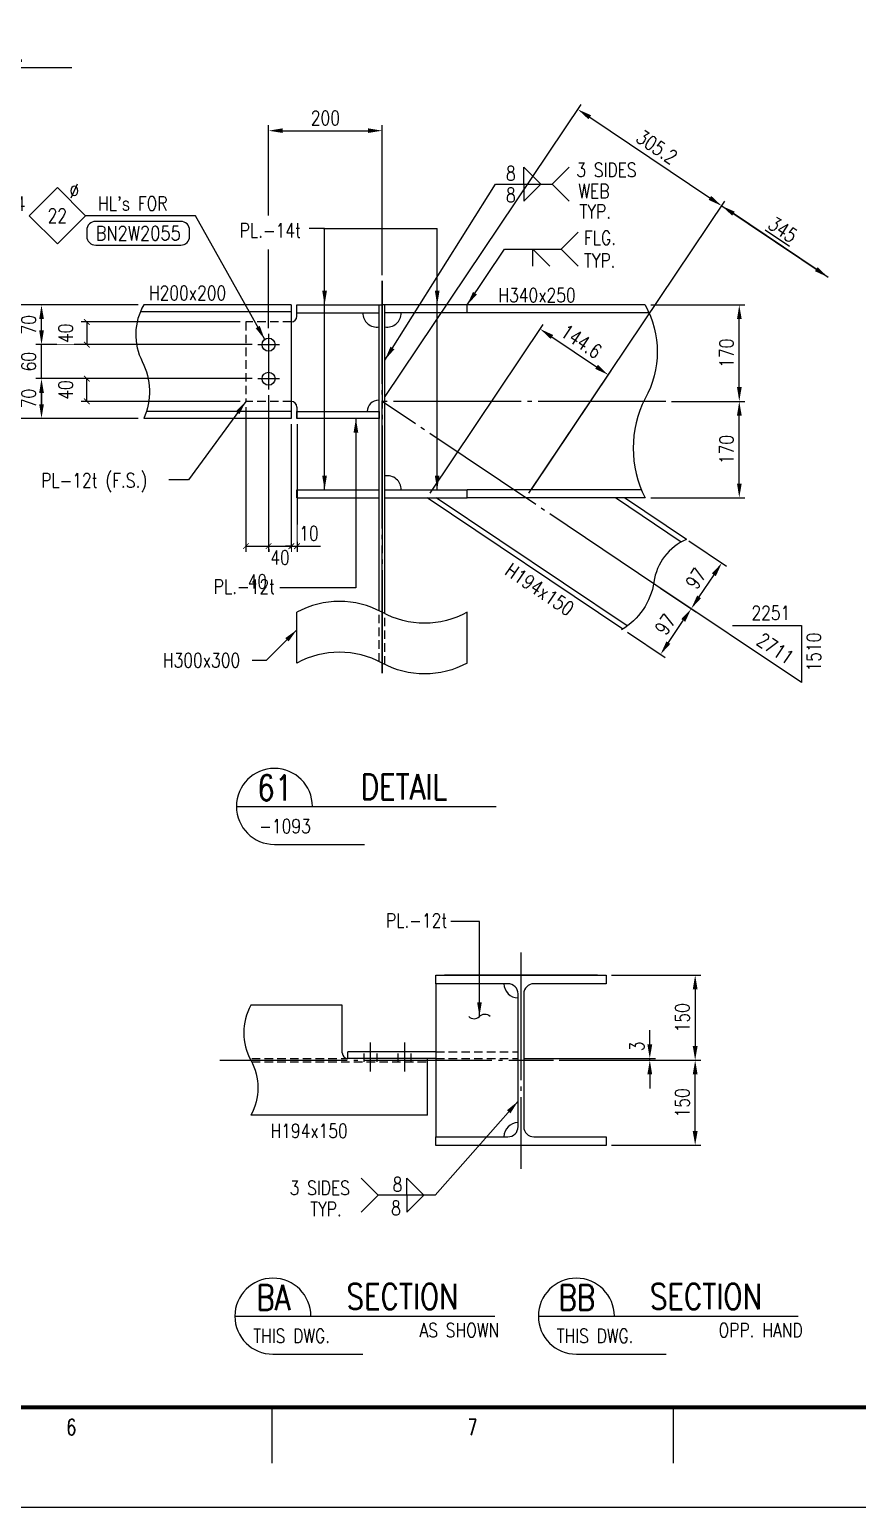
# Model space of a CAD drawing. Header units: millimetres. Extents: x 0 to 232280, y -26939 to 23794.
# Drawn here: x 125259 to 131097, y -26898 to -16473 of the extents above; entities that cross this region are included whole.
import ezdxf
from ezdxf.enums import TextEntityAlignment as Align

# ---------------------------------------------------------------- set-up
doc = ezdxf.new("R2010")
doc.units = ezdxf.units.MM
doc.header["$LTSCALE"] = 30
doc.linetypes.add('JNK-CENTER', pattern=[34, 30, -1.5, 1, -1.5])
doc.linetypes.add('JNK-HIDDEN', pattern=[3, 2, -1])
for name, color, linetype in [('CEN-R', 1, 'JNK-CENTER'), ('CON-C', 4, 'Continuous'), ('CON-G', 3, 'Continuous'), ('CON-W', 7, 'Continuous'), ('CON-Y', 2, 'Continuous'), ('Dim-W', 7, 'Continuous'), ('HID-Y', 2, 'JNK-HIDDEN'), ('STL-OBJT', 7, 'Continuous'), ('TXT-Y', 2, 'Continuous')]:
    doc.layers.add(name, color=color, linetype=linetype)
doc.styles.add('ROMANS', font='ROMANS.shx', dxfattribs={"width": 0.8})
doc.styles.add('SIMPLEX', font='simplex.shx', dxfattribs={"width": 0.8})
doc.dimstyles.new('DIM40', dxfattribs={"dimscale": 40, "dimtxt": 2.5, "dimasz": 2.5, "dimexe": 1, "dimexo": 1, "dimgap": 1, "dimtad": 1, "dimdec": 0, "dimdsep": 46, "dimtxsty": 'SIMPLEX', "dimcen": 0, "dimclrd": 7, "dimclre": 7, "dimclrt": 2, "dimadec": 1, "dimazin": 2, "dimtfac": 1, "dimtdec": 0, "dimtix": 1, "dimtmove": 2, "dimatfit": 2, "dimfxl": 1, "dimtolj": 1, "dimtzin": 0, "dimarcsym": 1})
doc.dimstyles.new('DIM40x4', dxfattribs={"dimscale": 40, "dimtxt": 2.5, "dimasz": 2.5, "dimexe": 1, "dimexo": 1, "dimgap": 1, "dimtad": 1, "dimdec": 1, "dimlfac": 0.25, "dimdsep": 46, "dimtxsty": 'SIMPLEX', "dimcen": 2.5, "dimclrd": 7, "dimclre": 7, "dimclrt": 2, "dimadec": 1, "dimazin": 2, "dimtfac": 1, "dimtdec": 1, "dimtmove": 2, "dimatfit": 3, "dimfxl": 1, "dimtfill": 1, "dimtolj": 1, "dimtzin": 0, "dimarcsym": 1})

# ---------------------------------------------------------------- blocks, each defined once
blk = doc.blocks.new('TITLE')
at = {"color": 7}
for p, q in [((452.68, 17.68), (452.68, 7.78)), ((523.41, 17.68), (523.41, 7.78)), ((841, 0), (0, 0))]:
    blk.add_line(p, q, dxfattribs=at)
at = {"color": 7, "const_width": 0.707}
blk.add_lwpolyline([(28.29, 17.68), (823.67, 17.68)], dxfattribs=at)
at = {"color": 7, "style": 'ROMANS', "width": 0.7}
for s, p in [('6', (417.32, 14.15)), ('7', (488.05, 14.15))]:
    blk.add_text(s, height=2.83, dxfattribs=at).set_placement(p, align=Align.MIDDLE)
blk = doc.blocks.new('SECTITLE')
at = {"layer": 'CON-G'}
for p, q in [((-1.7, 0), (44.1, 0)), ((5, -6.7), (20.86, -6.7))]:
    blk.add_line(p, q, dxfattribs=at)
blk.add_arc((5, 0), 6.7, 0, 270, dxfattribs=at)
at = {"layer": 'CON-C', "style": 'SIMPLEX', "width": 0.8}
for tag, p in [('A', (5.06, 1.04)), ('ELEVATION', (27.83, 1.22))]:
    blk.add_attdef(tag, text='', height=4.5, dxfattribs=at).set_placement(p, align=Align.CENTER)
at = {"layer": 'CON-Y', "style": 'SIMPLEX', "width": 0.8}
blk.add_attdef('H0000-0000', (1.54, -4.72), '', height=2.5, dxfattribs=at)
blk.add_attdef('SCALE', text='', height=2.5, dxfattribs=at).set_placement((44.9, -3.72), align=Align.RIGHT)
blk = doc.blocks.new('_ArchTick')
at = {"color": 0, "linetype": 'ByBlock', "const_width": 0.15}
blk.add_lwpolyline([(-0.5, -0.5), (0.5, 0.5)], dxfattribs=at)
blk = doc.blocks.new('*D4061')
at = {"layer": 'DEFPOINTS', "color": 0, "ltscale": 0.5, "transparency": 16777216}
for p in [(127105, -19216), (127145, -19216)]:
    blk.add_point(p, dxfattribs=at)
at = {"layer": 'Dim-W', "color": 7, "lineweight": -2, "ltscale": 0.5, "transparency": 16777216}
for p, q in [((127105, -19256), (127105, -20157)), ((127145, -19256), (127145, -20157)), ((127105, -20117), (127065, -20117)), ((127145, -20117), (127185, -20117))]:
    blk.add_line(p, q, dxfattribs=at)
at = {"layer": 'Dim-W', "color": 2, "ltscale": 0.5, "transparency": 16777216, "insert": (127229, -20027), "char_height": 100, "attachment_point": 5, "style": 'SIMPLEX', "bg_fill": 3, "box_fill_scale": 1.1, "bg_fill_color": 256, "bg_fill_true_color": 13158600, "bg_fill_transparency": 0}
blk.add_mtext('\\A1;10', dxfattribs=at)
at = {"layer": 'DEFPOINTS', "color": 0, "ltscale": 0.5, "transparency": 16777216}
blk.add_point((127145, -20117), dxfattribs=at)
at = {"layer": 'Dim-W', "color": 7, "lineweight": -2, "ltscale": 0.5, "transparency": 16777216}
blk.add_line((127105, -20117), (127145, -20117), dxfattribs=at)
at = {"layer": 'Dim-W', "color": 7, "lineweight": -2, "ltscale": 0.5, "transparency": 16777216, "xscale": 40, "yscale": 40, "zscale": 40}
blk.add_blockref('_ArchTick', (127105, -20117), dxfattribs=at)
at = {"layer": 'Dim-W', "color": 7, "lineweight": -2, "ltscale": 0.5, "transparency": 16777216, "xscale": 40, "yscale": 40, "zscale": 40, "rotation": 180}
blk.add_blockref('_ArchTick', (127145, -20117), dxfattribs=at)
blk = doc.blocks.new('*D4062')
at = {"layer": 'DEFPOINTS', "color": 0, "ltscale": 0.5, "transparency": 16777216}
for p in [(126945, -19013), (127105, -19256)]:
    blk.add_point(p, dxfattribs=at)
at = {"layer": 'Dim-W', "color": 7, "lineweight": -2, "ltscale": 0.5, "transparency": 16777216}
for p, q in [((126945, -19053), (126945, -20157)), ((127105, -19296), (127105, -20157)), ((126945, -20117), (127105, -20117))]:
    blk.add_line(p, q, dxfattribs=at)
at = {"layer": 'Dim-W', "color": 2, "ltscale": 0.5, "transparency": 16777216, "insert": (127025, -20198), "char_height": 100, "attachment_point": 5, "style": 'SIMPLEX', "bg_fill": 3, "box_fill_scale": 1.1, "bg_fill_color": 256, "bg_fill_true_color": 13158600, "bg_fill_transparency": 0}
blk.add_mtext('\\A1;40', dxfattribs=at)
at = {"layer": 'DEFPOINTS', "color": 0, "ltscale": 0.5, "transparency": 16777216}
blk.add_point((127105, -20117), dxfattribs=at)
at = {"layer": 'Dim-W', "color": 7, "lineweight": -2, "ltscale": 0.5, "transparency": 16777216, "xscale": 40, "yscale": 40, "zscale": 40, "rotation": 180}
blk.add_blockref('_ArchTick', (126945, -20117), dxfattribs=at)
at = {"layer": 'Dim-W', "color": 7, "lineweight": -2, "ltscale": 0.5, "transparency": 16777216, "xscale": 40, "yscale": 40, "zscale": 40}
blk.add_blockref('_ArchTick', (127105, -20117), dxfattribs=at)
blk = doc.blocks.new('*D4063')
at = {"layer": 'DEFPOINTS', "color": 0, "ltscale": 0.5, "transparency": 16777216}
for p in [(126945, -19053), (126785, -19096), (126945, -20117)]:
    blk.add_point(p, dxfattribs=at)
at = {"layer": 'Dim-W', "color": 7, "lineweight": -2, "ltscale": 0.5, "transparency": 16777216}
for p, q in [((126785, -19136), (126785, -20157)), ((126945, -19093), (126945, -20157)), ((126785, -20117), (126945, -20117))]:
    blk.add_line(p, q, dxfattribs=at)
at = {"layer": 'Dim-W', "color": 7, "lineweight": -2, "ltscale": 0.5, "transparency": 16777216, "xscale": 40, "yscale": 40, "zscale": 40, "rotation": 180}
blk.add_blockref('_ArchTick', (126785, -20117), dxfattribs=at)
at = {"layer": 'Dim-W', "color": 7, "lineweight": -2, "ltscale": 0.5, "transparency": 16777216, "xscale": 40, "yscale": 40, "zscale": 40}
blk.add_blockref('_ArchTick', (126945, -20117), dxfattribs=at)
at = {"layer": 'Dim-W', "color": 2, "ltscale": 0.5, "transparency": 16777216, "insert": (126865, -20367), "char_height": 100, "attachment_point": 5, "style": 'SIMPLEX', "bg_fill": 3, "box_fill_scale": 1.1, "bg_fill_color": 256, "bg_fill_true_color": 13158600, "bg_fill_transparency": 0}
blk.add_mtext('\\A1;40', dxfattribs=at)
blk = doc.blocks.new('*D4064')
at = {"layer": 'DEFPOINTS', "color": 0, "ltscale": 0.5, "transparency": 16777216}
for p in [(125343, -18416), (126064, -18416), (126868, -18696)]:
    blk.add_point(p, dxfattribs=at)
at = {"layer": 'Dim-W', "color": 7, "lineweight": -2, "ltscale": 0.5, "transparency": 16777216}
for p, q in [((126024, -18416), (125303, -18416)), ((125343, -18596), (125343, -18516)), ((126828, -18696), (125303, -18696))]:
    blk.add_line(p, q, dxfattribs=at)
at = {"layer": 'Dim-W', "color": 7, "ltscale": 0.5, "transparency": 16777216}
for points in [[(125327, -18516), (125360, -18516), (125343, -18416)], [(125327, -18596), (125360, -18596), (125343, -18696)]]:
    blk.add_solid(points, dxfattribs=at)
at = {"layer": 'Dim-W', "color": 2, "ltscale": 0.5, "transparency": 16777216, "insert": (125253, -18556), "char_height": 100, "attachment_point": 5, "rotation": 90, "style": 'SIMPLEX', "bg_fill": 3, "box_fill_scale": 1.1, "bg_fill_color": 256, "bg_fill_true_color": 13158600, "bg_fill_transparency": 0}
blk.add_mtext('\\A1;70', dxfattribs=at)
blk = doc.blocks.new('*D4065')
at = {"layer": 'DEFPOINTS', "color": 0, "ltscale": 0.5, "transparency": 16777216}
for p in [(126785, -18696), (126868, -18936)]:
    blk.add_point(p, dxfattribs=at)
at = {"layer": 'Dim-W', "color": 7, "lineweight": -2, "ltscale": 0.5, "transparency": 16777216}
for p, q in [((125343, -18596), (125343, -18496)), ((126745, -18696), (125303, -18696)), ((125343, -18936), (125343, -18696)), ((126828, -18936), (125303, -18936)), ((125343, -19036), (125343, -19136))]:
    blk.add_line(p, q, dxfattribs=at)
at = {"layer": 'Dim-W', "color": 7, "ltscale": 0.5, "transparency": 16777216}
for points in [[(125327, -18596), (125360, -18596), (125343, -18696)], [(125327, -19036), (125360, -19036), (125343, -18936)]]:
    blk.add_solid(points, dxfattribs=at)
at = {"layer": 'Dim-W', "color": 2, "ltscale": 0.5, "transparency": 16777216, "insert": (125253, -18816), "char_height": 100, "attachment_point": 5, "rotation": 90, "style": 'SIMPLEX', "bg_fill": 3, "box_fill_scale": 1.1, "bg_fill_color": 256, "bg_fill_true_color": 13158600, "bg_fill_transparency": 0}
blk.add_mtext('\\A1;60', dxfattribs=at)
at = {"layer": 'DEFPOINTS', "color": 0, "ltscale": 0.5, "transparency": 16777216}
blk.add_point((125343, -18696), dxfattribs=at)
blk = doc.blocks.new('*D4066')
at = {"layer": 'DEFPOINTS', "color": 0, "ltscale": 0.5, "transparency": 16777216}
for p in [(125343, -18936), (126828, -18936), (126065, -19216)]:
    blk.add_point(p, dxfattribs=at)
at = {"layer": 'Dim-W', "color": 7, "lineweight": -2, "ltscale": 0.5, "transparency": 16777216}
for p, q in [((126788, -18936), (125303, -18936)), ((125343, -19116), (125343, -19036)), ((126025, -19216), (125303, -19216))]:
    blk.add_line(p, q, dxfattribs=at)
at = {"layer": 'Dim-W', "color": 7, "ltscale": 0.5, "transparency": 16777216}
for points in [[(125327, -19036), (125360, -19036), (125343, -18936)], [(125327, -19116), (125360, -19116), (125343, -19216)]]:
    blk.add_solid(points, dxfattribs=at)
at = {"layer": 'Dim-W', "color": 2, "ltscale": 0.5, "transparency": 16777216, "insert": (125253, -19076), "char_height": 100, "attachment_point": 5, "rotation": 90, "style": 'SIMPLEX', "bg_fill": 3, "box_fill_scale": 1.1, "bg_fill_color": 256, "bg_fill_true_color": 13158600, "bg_fill_transparency": 0}
blk.add_mtext('\\A1;70', dxfattribs=at)
blk = doc.blocks.new('*D4067')
at = {"layer": 'DEFPOINTS', "color": 0, "ltscale": 0.5, "transparency": 16777216}
for p in [(126785, -18536), (125663, -18696), (126785, -18696)]:
    blk.add_point(p, dxfattribs=at)
at = {"layer": 'Dim-W', "color": 7, "lineweight": -2, "ltscale": 0.5, "transparency": 16777216}
for p, q in [((126745, -18536), (125623, -18536)), ((125663, -18536), (125663, -18696)), ((126745, -18696), (125623, -18696))]:
    blk.add_line(p, q, dxfattribs=at)
at = {"layer": 'Dim-W', "color": 7, "lineweight": -2, "ltscale": 0.5, "transparency": 16777216, "xscale": 40, "yscale": 40, "zscale": 40}
for p, rotation in [((125663, -18536), 90), ((125663, -18696), 270)]:
    blk.add_blockref('_ArchTick', p, dxfattribs=dict(at, rotation=rotation))
at = {"layer": 'Dim-W', "color": 2, "ltscale": 0.5, "transparency": 16777216, "insert": (125513, -18616), "char_height": 100, "attachment_point": 5, "rotation": 90, "style": 'SIMPLEX', "bg_fill": 3, "box_fill_scale": 1.1, "bg_fill_color": 256, "bg_fill_true_color": 13158600, "bg_fill_transparency": 0}
blk.add_mtext('\\A1;40', dxfattribs=at)
blk = doc.blocks.new('*D4068')
at = {"layer": 'DEFPOINTS', "color": 0, "ltscale": 0.5, "transparency": 16777216}
for p in [(125663, -18936), (126785, -18936), (126785, -19096)]:
    blk.add_point(p, dxfattribs=at)
at = {"layer": 'Dim-W', "color": 7, "lineweight": -2, "ltscale": 0.5, "transparency": 16777216}
for p, q in [((126745, -18936), (125623, -18936)), ((125663, -19096), (125663, -18936)), ((126745, -19096), (125623, -19096))]:
    blk.add_line(p, q, dxfattribs=at)
at = {"layer": 'Dim-W', "color": 7, "lineweight": -2, "ltscale": 0.5, "transparency": 16777216, "xscale": 40, "yscale": 40, "zscale": 40}
for p, rotation in [((125663, -18936), 90), ((125663, -19096), 270)]:
    blk.add_blockref('_ArchTick', p, dxfattribs=dict(at, rotation=rotation))
at = {"layer": 'Dim-W', "color": 2, "ltscale": 0.5, "transparency": 16777216, "insert": (125513, -19016), "char_height": 100, "attachment_point": 5, "rotation": 90, "style": 'SIMPLEX', "bg_fill": 3, "box_fill_scale": 1.1, "bg_fill_color": 256, "bg_fill_true_color": 13158600, "bg_fill_transparency": 0}
blk.add_mtext('\\A1;40', dxfattribs=at)
blk = doc.blocks.new('*D4226')
at = {"layer": 'DEFPOINTS', "color": 0, "ltscale": 0.5, "transparency": 16777216}
for p in [(127745, -17187), (127745, -18246), (126945, -18620)]:
    blk.add_point(p, dxfattribs=at)
at = {"layer": 'Dim-W', "color": 7, "lineweight": -2, "ltscale": 0.5, "transparency": 16777216}
for p, q in [((126945, -17786), (126945, -17147)), ((127045, -17187), (127645, -17187)), ((127745, -18206), (127745, -17147)), ((126945, -18580), (126945, -18024))]:
    blk.add_line(p, q, dxfattribs=at)
at = {"layer": 'Dim-W', "color": 7, "ltscale": 0.5, "transparency": 16777216}
for points in [[(127045, -17170), (127045, -17203), (126945, -17187)], [(127645, -17170), (127645, -17203), (127745, -17187)]]:
    blk.add_solid(points, dxfattribs=at)
at = {"layer": 'Dim-W', "color": 2, "ltscale": 0.5, "transparency": 16777216, "insert": (127345, -17097), "char_height": 100, "attachment_point": 5, "style": 'SIMPLEX', "bg_fill": 3, "box_fill_scale": 1.1, "bg_fill_color": 256, "bg_fill_true_color": 13158600, "bg_fill_transparency": 0}
blk.add_mtext('\\A1;200', dxfattribs=at)
blk = doc.blocks.new('BOLTHOLE')
at = {"layer": 'CON-W'}
blk.add_line((25.7, 0), (9.9, 0), dxfattribs=at)
blk.add_lwpolyline([(0, 0), (4.95, 4.95), (9.9, 0), (4.95, -4.95)], close=True, dxfattribs=at)
at = {"layer": 'CON-Y', "style": 'SIMPLEX', "width": 0.8}
for s, p in [('%%C', (8.81, 3.12)), ("HL's FOR", (24.37, 0.9))]:
    blk.add_text(s, height=2.5, dxfattribs=at).set_placement(p, align=Align.RIGHT)
blk.add_attdef('4', text='', height=2.5, dxfattribs=at).set_placement((-0.69, 0.87), align=Align.RIGHT)
blk.add_attdef('22', text='', height=2.5, dxfattribs=at).set_placement((4.95, 0), align=Align.MIDDLE_CENTER)
blk = doc.blocks.new('boltmark')
at = {"layer": 'CON-Y'}
blk.add_lwpolyline([(0, -4.2), (15, -4.2, 0.414214), (16.56, -2.64), (16.56, -1.56, 0.414214), (15, 0), (0, 0, 0.414214), (-1.56, -1.56), (-1.56, -2.64, 0.414214)], format="xyb", close=True, dxfattribs=at)
at = {"layer": 'CON-G', "style": 'SIMPLEX', "width": 0.802523}
blk.add_attdef('BN2W1650', text='', height=2.5, dxfattribs=at).set_placement((0, -3.35), (15, -3.35), align=Align.FIT)
blk = doc.blocks.new('*D4069')
at = {"layer": 'DEFPOINTS', "color": 0, "ltscale": 0.5, "transparency": 16777216}
for p in [(125023, -18416), (126024, -18416), (126025, -19216)]:
    blk.add_point(p, dxfattribs=at)
at = {"layer": 'Dim-W', "color": 7, "lineweight": -2, "ltscale": 0.5, "transparency": 16777216}
for p, q in [((125984, -18416), (124983, -18416)), ((125023, -19116), (125023, -18516)), ((125985, -19216), (124983, -19216))]:
    blk.add_line(p, q, dxfattribs=at)
at = {"layer": 'Dim-W', "color": 7, "ltscale": 0.5, "transparency": 16777216}
for points in [[(125007, -18516), (125040, -18516), (125023, -18416)], [(125007, -19116), (125040, -19116), (125023, -19216)]]:
    blk.add_solid(points, dxfattribs=at)
at = {"layer": 'Dim-W', "color": 2, "ltscale": 0.5, "transparency": 16777216, "insert": (124933, -18816), "char_height": 100, "attachment_point": 5, "rotation": 90, "style": 'SIMPLEX', "bg_fill": 3, "box_fill_scale": 1.1, "bg_fill_color": 256, "bg_fill_true_color": 13158600, "bg_fill_transparency": 0}
blk.add_mtext('\\A1;200', dxfattribs=at)
blk = doc.blocks.new('*D4070')
at = {"layer": 'DEFPOINTS', "color": 0, "ltscale": 0.5, "transparency": 16777216}
for p in [(129600, -18416), (130264, -18416), (129745, -19096)]:
    blk.add_point(p, dxfattribs=at)
at = {"layer": 'Dim-W', "color": 7, "lineweight": -2, "ltscale": 0.5, "transparency": 16777216}
for p, q in [((129640, -18416), (130304, -18416)), ((130264, -18996), (130264, -18516)), ((129785, -19096), (130304, -19096))]:
    blk.add_line(p, q, dxfattribs=at)
at = {"layer": 'Dim-W', "color": 7, "ltscale": 0.5, "transparency": 16777216}
for points in [[(130248, -18516), (130281, -18516), (130264, -18416)], [(130248, -18996), (130281, -18996), (130264, -19096)]]:
    blk.add_solid(points, dxfattribs=at)
at = {"layer": 'Dim-W', "color": 2, "ltscale": 0.5, "transparency": 16777216, "insert": (130174, -18756), "char_height": 100, "attachment_point": 5, "rotation": 90, "style": 'SIMPLEX', "bg_fill": 3, "box_fill_scale": 1.1, "bg_fill_color": 256, "bg_fill_true_color": 13158600, "bg_fill_transparency": 0}
blk.add_mtext('\\A1;170', dxfattribs=at)
blk = doc.blocks.new('*D4071')
at = {"layer": 'DEFPOINTS', "color": 0, "ltscale": 0.5, "transparency": 16777216}
for p in [(129785, -19096), (130264, -19096), (129600, -19776)]:
    blk.add_point(p, dxfattribs=at)
at = {"layer": 'Dim-W', "color": 7, "lineweight": -2, "ltscale": 0.5, "transparency": 16777216}
for p, q in [((129825, -19096), (130304, -19096)), ((130264, -19676), (130264, -19196)), ((129640, -19776), (130304, -19776))]:
    blk.add_line(p, q, dxfattribs=at)
at = {"layer": 'Dim-W', "color": 7, "ltscale": 0.5, "transparency": 16777216}
for points in [[(130248, -19196), (130281, -19196), (130264, -19096)], [(130248, -19676), (130281, -19676), (130264, -19776)]]:
    blk.add_solid(points, dxfattribs=at)
at = {"layer": 'Dim-W', "color": 2, "ltscale": 0.5, "transparency": 16777216, "insert": (130174, -19436), "char_height": 100, "attachment_point": 5, "rotation": 90, "style": 'SIMPLEX', "bg_fill": 3, "box_fill_scale": 1.1, "bg_fill_color": 256, "bg_fill_true_color": 13158600, "bg_fill_transparency": 0}
blk.add_mtext('\\A1;170', dxfattribs=at)
blk = doc.blocks.new('*D4227')
at = {"layer": 'DEFPOINTS', "color": 0, "ltscale": 0.5, "transparency": 16777216}
for p in [(130140, -17717), (127745, -19096), (128758, -19776)]:
    blk.add_point(p, dxfattribs=at)
at = {"layer": 'Dim-W', "color": 7, "lineweight": -2, "ltscale": 0.5, "transparency": 16777216}
for p, q in [((127767, -19063), (129149, -17003)), ((129209, -17092), (130057, -17661)), ((128781, -19743), (130162, -17683))]:
    blk.add_line(p, q, dxfattribs=at)
at = {"layer": 'Dim-W', "color": 7, "ltscale": 0.5, "transparency": 16777216}
for points in [[(129219, -17078), (129200, -17106), (129126, -17037)], [(130066, -17647), (130048, -17675), (130140, -17717)]]:
    blk.add_solid(points, dxfattribs=at)
at = {"layer": 'Dim-W', "color": 2, "ltscale": 0.5, "transparency": 16777216, "insert": (129683, -17302), "char_height": 100, "attachment_point": 5, "rotation": 326.1458, "style": 'SIMPLEX', "bg_fill": 3, "box_fill_scale": 1.1, "bg_fill_color": 256, "bg_fill_true_color": 13158600, "bg_fill_transparency": 0}
blk.add_mtext('\\A1;305.2', dxfattribs=at)
blk = doc.blocks.new('*D4072')
at = {"layer": 'DEFPOINTS', "color": 0, "ltscale": 0.5, "transparency": 16777216}
for p in [(130140, -17717), (130140, -17717), (130890, -18220)]:
    blk.add_point(p, dxfattribs=at)
at = {"layer": 'Dim-W', "color": 7, "lineweight": -2, "ltscale": 0.5, "transparency": 16777216}
blk.add_line((130807, -18164), (130223, -17772), dxfattribs=at)
at = {"layer": 'Dim-W', "color": 7, "ltscale": 0.5, "transparency": 16777216}
for points in [[(130232, -17758), (130214, -17786), (130140, -17717)], [(130816, -18150), (130798, -18178), (130890, -18220)]]:
    blk.add_solid(points, dxfattribs=at)
at = {"layer": 'Dim-W', "color": 2, "ltscale": 0.5, "transparency": 16777216, "insert": (130571, -17885), "char_height": 100, "attachment_point": 5, "rotation": 326.1458, "style": 'SIMPLEX', "bg_fill": 3, "box_fill_scale": 1.1, "bg_fill_color": 256, "bg_fill_true_color": 13158600, "bg_fill_transparency": 0}
blk.add_mtext('\\A1;\\L345', dxfattribs=at)
blk = doc.blocks.new('*D4073')
at = {"layer": 'DEFPOINTS', "color": 0, "ltscale": 0.5, "transparency": 16777216}
for p in [(129676, -20392), (129925, -20559), (129442, -20702)]:
    blk.add_point(p, dxfattribs=at)
at = {"layer": 'Dim-W', "color": 7, "lineweight": -2, "ltscale": 0.5, "transparency": 16777216}
for p, q in [((129709, -20414), (129958, -20581)), ((129476, -20725), (129742, -20903)), ((129764, -20798), (129869, -20642))]:
    blk.add_line(p, q, dxfattribs=at)
at = {"layer": 'Dim-W', "color": 7, "ltscale": 0.5, "transparency": 16777216}
for points in [[(129855, -20632), (129883, -20651), (129925, -20559)], [(129750, -20789), (129778, -20807), (129709, -20881)]]:
    blk.add_solid(points, dxfattribs=at)
at = {"layer": 'Dim-W', "color": 2, "ltscale": 0.5, "transparency": 16777216, "insert": (129742, -20670), "char_height": 100, "attachment_point": 5, "rotation": 56.1458, "style": 'SIMPLEX', "bg_fill": 3, "box_fill_scale": 1.1, "bg_fill_color": 256, "bg_fill_true_color": 13158600, "bg_fill_transparency": 0}
blk.add_mtext('\\A1;97', dxfattribs=at)
blk = doc.blocks.new('*D4074')
at = {"layer": 'DEFPOINTS', "color": 0, "ltscale": 0.5, "transparency": 16777216}
for p in [(129875, -20058), (129676, -20392), (129925, -20559)]:
    blk.add_point(p, dxfattribs=at)
at = {"layer": 'Dim-W', "color": 7, "lineweight": -2, "ltscale": 0.5, "transparency": 16777216}
for p, q in [((129908, -20080), (130174, -20259)), ((130085, -20320), (129980, -20476)), ((129709, -20414), (129958, -20581))]:
    blk.add_line(p, q, dxfattribs=at)
at = {"layer": 'Dim-W', "color": 7, "ltscale": 0.5, "transparency": 16777216}
for points in [[(130071, -20310), (130099, -20329), (130141, -20236)], [(129967, -20466), (129994, -20485), (129925, -20559)]]:
    blk.add_solid(points, dxfattribs=at)
at = {"layer": 'Dim-W', "color": 2, "ltscale": 0.5, "transparency": 16777216, "insert": (129958, -20347), "char_height": 100, "attachment_point": 5, "rotation": 56.1458, "style": 'SIMPLEX', "bg_fill": 3, "box_fill_scale": 1.1, "bg_fill_color": 256, "bg_fill_true_color": 13158600, "bg_fill_transparency": 0}
blk.add_mtext('\\A1;97', dxfattribs=at)
blk = doc.blocks.new('*D4075')
at = {"layer": 'DEFPOINTS', "color": 0, "ltscale": 0.5, "transparency": 16777216}
for p in [(129340, -18909), (128062, -19776), (128781, -19743)]:
    blk.add_point(p, dxfattribs=at)
at = {"layer": 'Dim-W', "color": 7, "lineweight": -2, "ltscale": 0.5, "transparency": 16777216}
for p, q in [((128084, -19743), (128882, -18553)), ((128943, -18642), (129257, -18853)), ((128803, -19710), (129363, -18875))]:
    blk.add_line(p, q, dxfattribs=at)
at = {"layer": 'Dim-W', "color": 7, "ltscale": 0.5, "transparency": 16777216}
for points in [[(128952, -18628), (128934, -18656), (128860, -18586)], [(129267, -18839), (129248, -18867), (129340, -18909)]]:
    blk.add_solid(points, dxfattribs=at)
at = {"layer": 'Dim-W', "color": 2, "ltscale": 0.5, "transparency": 16777216, "insert": (129150, -18673), "char_height": 100, "attachment_point": 5, "rotation": 326.1458, "style": 'SIMPLEX', "bg_fill": 3, "box_fill_scale": 1.1, "bg_fill_color": 256, "bg_fill_true_color": 13158600, "bg_fill_transparency": 0}
blk.add_mtext('\\A1;144.6', dxfattribs=at)
blk = doc.blocks.new('*D4038')
at = {"layer": 'DEFPOINTS', "color": 0, "ltscale": 0.5, "transparency": 16777216}
for p in [(128704, -23732), (128955, -23744)]:
    blk.add_point(p, dxfattribs=at)
at = {"layer": 'Dim-W', "color": 7, "lineweight": -2, "ltscale": 0.5, "transparency": 16777216}
for p, q in [((129633, -23632), (129633, -23532)), ((128744, -23732), (129673, -23732)), ((128995, -23744), (129673, -23744)), ((129633, -23844), (129633, -23944))]:
    blk.add_line(p, q, dxfattribs=at)
at = {"layer": 'Dim-W', "color": 2, "ltscale": 0.5, "transparency": 16777216, "insert": (129543, -23646), "char_height": 100, "attachment_point": 5, "rotation": 90, "style": 'SIMPLEX', "bg_fill": 3, "box_fill_scale": 1.1, "bg_fill_color": 256, "bg_fill_true_color": 13158600, "bg_fill_transparency": 0}
blk.add_mtext('\\A1;3', dxfattribs=at)
at = {"layer": 'DEFPOINTS', "color": 0, "ltscale": 0.5, "transparency": 16777216}
blk.add_point((129633, -23732), dxfattribs=at)
at = {"layer": 'Dim-W', "color": 7, "lineweight": -2, "ltscale": 0.5, "transparency": 16777216}
blk.add_line((129633, -23744), (129633, -23732), dxfattribs=at)
at = {"layer": 'Dim-W', "color": 7, "ltscale": 0.5, "transparency": 16777216}
for points in [[(129616, -23632), (129650, -23632), (129633, -23732)], [(129616, -23844), (129650, -23844), (129633, -23744)]]:
    blk.add_solid(points, dxfattribs=at)
blk = doc.blocks.new('*D4039')
at = {"layer": 'DEFPOINTS', "color": 0, "ltscale": 0.5, "transparency": 16777216}
for p in [(128955, -23744), (129953, -23744), (129324, -24344)]:
    blk.add_point(p, dxfattribs=at)
at = {"layer": 'Dim-W', "color": 7, "lineweight": -2, "ltscale": 0.5, "transparency": 16777216}
for p, q in [((128995, -23744), (129993, -23744)), ((129953, -24244), (129953, -23844)), ((129364, -24344), (129993, -24344))]:
    blk.add_line(p, q, dxfattribs=at)
at = {"layer": 'Dim-W', "color": 7, "ltscale": 0.5, "transparency": 16777216}
for points in [[(129936, -23844), (129970, -23844), (129953, -23744)], [(129936, -24244), (129970, -24244), (129953, -24344)]]:
    blk.add_solid(points, dxfattribs=at)
at = {"layer": 'Dim-W', "color": 2, "ltscale": 0.5, "transparency": 16777216, "insert": (129863, -24044), "char_height": 100, "attachment_point": 5, "rotation": 90, "style": 'SIMPLEX', "bg_fill": 3, "box_fill_scale": 1.1, "bg_fill_color": 256, "bg_fill_true_color": 13158600, "bg_fill_transparency": 0}
blk.add_mtext('\\A1;150', dxfattribs=at)
blk = doc.blocks.new('*D4040')
at = {"layer": 'DEFPOINTS', "color": 0, "ltscale": 0.5, "transparency": 16777216}
for p in [(129324, -23144), (128955, -23744), (129953, -23744)]:
    blk.add_point(p, dxfattribs=at)
at = {"layer": 'Dim-W', "color": 7, "lineweight": -2, "ltscale": 0.5, "transparency": 16777216}
for p, q in [((129364, -23144), (129993, -23144)), ((129953, -23244), (129953, -23644)), ((128995, -23744), (129993, -23744))]:
    blk.add_line(p, q, dxfattribs=at)
at = {"layer": 'Dim-W', "color": 7, "ltscale": 0.5, "transparency": 16777216}
for points in [[(129936, -23244), (129970, -23244), (129953, -23144)], [(129936, -23644), (129970, -23644), (129953, -23744)]]:
    blk.add_solid(points, dxfattribs=at)
at = {"layer": 'Dim-W', "color": 2, "ltscale": 0.5, "transparency": 16777216, "insert": (129863, -23444), "char_height": 100, "attachment_point": 5, "rotation": 90, "style": 'SIMPLEX', "bg_fill": 3, "box_fill_scale": 1.1, "bg_fill_color": 256, "bg_fill_true_color": 13158600, "bg_fill_transparency": 0}
blk.add_mtext('\\A1;150', dxfattribs=at)

msp = doc.modelspace()

# ---------------------------------------------------------------- linework, layer by layer
for p, q in [((128744.45, -17563.79), (128744.45, -17443.79)), ((128744.45, -17443.79), (128864.45, -17563.79)), ((128744.45, -17563.79), (128744.45, -17683.79)), ((128744.45, -17683.79), (128864.45, -17563.79)), ((128808.28, -18141.96), (128808.28, -18021.96)), ((128808.28, -18021.96), (128928.28, -18141.96)), ((127918.45, -24695.83), (127918.45, -24575.83)), ((127918.45, -24575.83), (128038.45, -24695.83)), ((127918.45, -24695.83), (127918.45, -24815.83)), ((127918.45, -24815.83), (128038.45, -24695.83))]:
    msp.add_line(p, q)
at = {"layer": 'CEN-R'}
for p, q in [((127744.58, -18246.25), (127744.58, -21012.99)), ((127744.58, -21012.99), (127744.58, -18246.25)), ((126944.58, -18619.57), (126944.58, -19012.9)), ((127021.25, -18696.23), (126867.91, -18696.23)), ((127021.25, -18936.23), (126867.91, -18936.23)), ((129745.1, -19096.23), (127744.58, -19096.23)), ((128724.3, -22983.66), (128724.3, -24509.76)), ((127664.3, -23822.13), (127664.3, -23618.13)), ((127904.3, -23822.13), (127904.3, -23618.13)), ((126599.85, -23744.13), (128954.77, -23744.13))]:
    msp.add_line(p, q, dxfattribs=at)
at = {"layer": 'CON-G'}
for p, q in [((127104.58, -18416.23), (126064.1, -18416.23)), ((127104.58, -18416.23), (127104.58, -19216.23)), ((127144.58, -18496.23), (127144.58, -18416.23)), ((127144.58, -18416.23), (127744.58, -18416.23)), ((127724.58, -20573.45), (127724.58, -18416.23)), ((128344.58, -18416.23), (127744.58, -18416.23)), ((127764.58, -20583.9), (127764.58, -18416.23)), ((128344.58, -18472.23), (128344.58, -18416.23)), ((129600.04, -18416.23), (128344.58, -18416.23)), ((129600.04, -18416.23), (128344.58, -18416.23)), ((127104.58, -18464.23), (126040.27, -18464.23)), ((127144.58, -18472.23), (127724.58, -18472.23)), ((128344.58, -18472.23), (127764.58, -18472.23)), ((129627.72, -18472.23), (128344.58, -18472.23)), ((127104.58, -19168.23), (126082.1, -19168.23)), ((127144.58, -19136.23), (127144.58, -19216.23)), ((127104.58, -19216.23), (126064.63, -19216.23)), ((127144.58, -19776.23), (127144.58, -19720.23)), ((127144.58, -19720.23), (127720.58, -19720.23)), ((127144.58, -19776.23), (127720.58, -19776.23)), ((127768.58, -19720.23), (128344.58, -19720.23)), ((127768.58, -19776.23), (128344.58, -19776.23)), ((129442.34, -20702.33), (128061.79, -19776.23)), ((129474.43, -20680.5), (128126.41, -19776.23)), ((129574.13, -19720.23), (128344.58, -19720.23)), ((128344.58, -19776.23), (128344.58, -19720.23)), ((128344.58, -19776.23), (128344.58, -19720.23)), ((129600.04, -19776.23), (128344.58, -19776.23)), ((127144.58, -20941.83), (127144.58, -20583.9)), ((128344.58, -20941.83), (128344.58, -20583.9)), ((128124.3, -23204.13), (128124.3, -24284.13)), ((129264.3, -23144.13), (128184.3, -23144.13)), ((127464.3, -23356.13), (126819.37, -23356.13)), ((127464.3, -23692.13), (127464.3, -23356.13)), ((128124.3, -23684.13), (127504.3, -23684.13)), ((127504.3, -23732.13), (127504.3, -23684.13)), ((128124.3, -23732.13), (127504.3, -23732.13)), ((128064.3, -23732.13), (127504.3, -23732.13)), ((128064.3, -24132.13), (128064.3, -23732.13)), ((128064.3, -24132.13), (126819.37, -24132.13)), ((129264.3, -24344.13), (128184.3, -24344.13))]:
    msp.add_line(p, q, dxfattribs=at)
msp.add_lwpolyline([(127724.58, -19168.23), (127724.58, -19216.23), (127144.58, -19216.23), (127144.58, -19168.23)], close=True, dxfattribs=at)
msp.add_lwpolyline([(129324.3, -23144.13), (129324.3, -23204.13), (128816.3, -23204.13, 0.41421356), (128744.3, -23276.13), (128744.3, -24212.13, 0.41421356), (128816.3, -24284.13), (129324.3, -24284.13), (129324.3, -24344.13), (128124.3, -24344.13), (128124.3, -24284.13), (128632.3, -24284.13, 0.41421356), (128704.3, -24212.13), (128704.3, -23276.13, 0.41421356), (128632.3, -23204.13), (128124.3, -23204.13), (128124.3, -23144.13)], format="xyb", close=True, dxfattribs=at)
for centre in [(126944.58, -18696.23), (126944.58, -18936.23)]:
    msp.add_circle(centre, 46, dxfattribs=at)
for centre, radius, start, end in [((127104.58, -18496.23), 40, 270, 0), ((127708.58, -18472.23), 100, 180, 279.206843), ((127780.58, -18472.23), 100, 260.793157, 0), ((127104.58, -19136.23), 40, 0, 90), ((127720.58, -19168.23), 80, 90, 180), ((127780.58, -19720.23), 100, 0, 99.206843), ((128704.3, -23204.13), 100, 180, 270), ((127504.3, -23692.13), 40, 180, 270), ((128704.3, -24284.13), 100, 90, 180)]:
    msp.add_arc(centre, radius, start, end, dxfattribs=at)
at = {"layer": 'CON-W'}
for p, q in [((129064.45, -17443.79), (128944.45, -17563.79)), ((128544.45, -17563.79), (128944.45, -17563.79)), ((128944.45, -17563.79), (129064.45, -17683.79)), ((129128.28, -17901.96), (129008.28, -18021.96)), ((128608.28, -18021.96), (129008.28, -18021.96)), ((129008.28, -18021.96), (129128.28, -18141.96)), ((126927.98, -20924), (126827.98, -20924)), ((127718.45, -24695.83), (127598.45, -24575.83)), ((127598.45, -24815.83), (127718.45, -24695.83)), ((128118.45, -24695.83), (127718.45, -24695.83))]:
    msp.add_line(p, q, dxfattribs=at)
for points in [[(126064.1, -18416.23, 0.25508912), (126053.9, -18816.1, -0.22664951), (126064.63, -19216.23, -0.24157976)], [(129600.04, -18416.23, -0.25792862), (129600.04, -19076.23, 0.24125717), (129600.04, -19776.23)], [(129892.92, -20070.16, 0.2690247), (129662.15, -20371.15, -0.22298396), (129433.52, -20707.69, -0.24157976)], [(128344.58, -20583.9, -0.25792862), (127744.58, -20583.9, 0.25508912), (127144.58, -20583.9)], [(128344.58, -20941.83, -0.25792862), (127744.58, -20941.83, 0.25508912), (127144.58, -20941.83)], [(126819.37, -23356.13, 0.25508912), (126819.37, -23744.13, -0.25792862), (126819.37, -24132.13)]]:
    msp.add_lwpolyline(points, format="xyb", dxfattribs=at)
at = {"layer": 'Dim-W'}
msp.add_line((126429.03, -17786.3), (126284.65, -17786.3), dxfattribs=at)
at = {"layer": 'Dim-W', "ltscale": 0.5}
for points in [[(130215.11, -20676.97), (130702.36, -20676.97), (130702.36, -21080.35), (129675.76, -20391.7)], [(128431.68, -23434.47), (128431.68, -22764.89), (128228.84, -22764.89)]]:
    msp.add_lwpolyline(points, dxfattribs=at)
msp.add_lwpolyline([(128356.56, -23435.51, 0.41421356), (128431.68, -23434.47, -0.41421356), (128506.79, -23433.43)], format="xyb", dxfattribs=at)
at = {"layer": 'HID-Y'}
for p, q in [((127104.58, -18536.23), (126784.58, -18536.23)), ((126784.58, -18536.23), (126784.58, -19096.23)), ((127104.58, -19096.23), (126784.58, -19096.23)), ((127724.58, -20931.38), (127724.58, -20573.45)), ((127764.58, -20952.41), (127764.58, -20583.9)), ((126825.74, -23732.13), (127504.3, -23732.13)), ((126825.74, -23756.13), (128064.3, -23756.13)), ((127618.3, -23756.13), (127618.3, -23684.13)), ((127710.3, -23756.13), (127710.3, -23684.13)), ((127858.3, -23756.13), (127858.3, -23684.13)), ((127950.3, -23756.13), (127950.3, -23684.13)), ((128124.3, -23684.13), (128704.3, -23684.13)), ((128124.3, -23732.13), (128704.3, -23732.13))]:
    msp.add_line(p, q, dxfattribs=at)

# ---------------------------------------------------------------- block references
at = {"linetype": 'ByBlock', "xscale": 39.99999999599994, "yscale": 39.99999999599994, "zscale": 39.99999999599994}
msp.add_blockref('TITLE', (108860.97, -26898.29), dxfattribs=at)
at = {"xscale": 40, "yscale": 40, "zscale": 40}
msp.add_blockref('BOLTHOLE', (125256.77, -17786.3), dxfattribs=at).add_auto_attribs({'4': '4', '22': '22'})
ref = msp.add_blockref('boltmark', (125725.16, -17826.3), dxfattribs=dict(xscale=40, yscale=40, zscale=40))
ref.add_attrib('BN2W1650', 'BN2W2055', dxfattribs={"layer": 'CON-G', "height": 100, "style": 'SIMPLEX', "width": 0.782585}).set_placement((125725.16, -17960.29), (126325.14, -17960.29), align=Align.FIT)
at = {"layer": 'CON-W'}
ref = msp.add_blockref('SECTITLE', (123792, -16741.48), dxfattribs=dict(at, xscale=40, yscale=40, zscale=40))
ref.add_attrib('H0000-0000', '-1093', (123885.2, -16930.28), dxfattribs={"layer": 'CON-Y', "height": 100, "style": 'SIMPLEX', "width": 0.8})
ref.add_attrib('A', '57', dxfattribs={"layer": 'CON-C', "height": 180, "style": 'SIMPLEX', "width": 0.8}).set_placement((123994.4, -16699.88), align=Align.CENTER)
ref.add_attrib('ELEVATION', 'DETAIL', dxfattribs={"layer": 'CON-C', "height": 180, "style": 'SIMPLEX', "width": 0.8}).set_placement((124905.2, -16692.68), align=Align.CENTER)
ref = msp.add_blockref('SECTITLE', (126785.84, -21953.52), dxfattribs=dict(at, xscale=40, yscale=40, zscale=40))
ref.add_attrib('H0000-0000', '-1093', (126879.05, -22142.32), dxfattribs={"layer": 'CON-Y', "height": 100, "style": 'SIMPLEX', "width": 0.8})
ref.add_attrib('A', '61', dxfattribs={"layer": 'CON-C', "height": 180, "style": 'SIMPLEX', "width": 0.8}).set_placement((126988.24, -21911.92), align=Align.CENTER)
ref.add_attrib('ELEVATION', 'DETAIL', dxfattribs={"layer": 'CON-C', "height": 180, "style": 'SIMPLEX', "width": 0.8}).set_placement((127899.04, -21904.72), align=Align.CENTER)
at = {"layer": 'Dim-W', "xscale": 40, "yscale": 40, "zscale": 40}
for p, values in [((126774.98, -25549.13), {'H0000-0000': 'THIS DWG.', 'A': 'BA', 'ELEVATION': 'SECTION', 'SCALE': 'AS SHOWN'}), ((128914.98, -25549.13), {'H0000-0000': 'THIS DWG.', 'A': 'BB', 'ELEVATION': 'SECTION', 'SCALE': ' OPP. HAND'})]:
    msp.add_blockref('SECTITLE', p, dxfattribs=at).add_auto_attribs(values)

# ---------------------------------------------------------------- texts
at = {"layer": 'CON-W', "color": 2, "style": 'SIMPLEX', "width": 0.8}
for s, p in [('8', (128618.82, -17690.18)), ('H300x300', (126199.33, -20972.35)), ('8', (127819.46, -24669.44)), ('8', (127808.45, -24835.83))]:
    msp.add_text(s, height=100, dxfattribs=at).set_placement(p)
at = {"layer": 'CON-Y', "style": 'SIMPLEX', "width": 0.8}
for s, p in [('2251', (130349.77, -20638.28)), ('H194x150', (126957.84, -24291.8))]:
    msp.add_text(s, height=100, dxfattribs=at).set_placement(p)
msp.add_text('1510', height=100, rotation=90, dxfattribs=at).set_placement((130840.2, -21001.7))
msp.add_text('PL.-12t', height=100, dxfattribs=at).set_placement((127988.2, -22808.57), align=Align.CENTER)
at = {"layer": 'Dim-W', "color": 2, "style": 'SIMPLEX', "width": 0.8}
msp.add_text('H194x150', height=100, rotation=326.145778, dxfattribs=at).set_placement((128601.68, -20311.77))
at = {"layer": 'Dim-W', "color": 2, "ltscale": 0.5, "style": 'SIMPLEX', "width": 0.8}
msp.add_text('2711', height=100, rotation=326.145778, dxfattribs=at).set_placement((130377.06, -20804.53))
at = {"layer": 'TXT-Y', "width": 0.8}
for s, style, p in [('3 SIDES', 'SIMPLEX', (129114.67, -17463.18)), ('WEB', 'SIMPLEX', (129129.16, -17612.85)), ('TYP.', 'SIMPLEX', (129137.26, -17756.68)), ('FLG.', 'SIMPLEX', (129168.7, -17942.76)), ('TYP.', 'SIMPLEX', (129168.7, -18102.76)), ('PL-12t (F.S.)', 'ROMANS', (125340.73, -19653.49)), ('3 SIDES', 'SIMPLEX', (127092.8, -24643.3)), ('TYP.', 'SIMPLEX', (127237.98, -24793.18))]:
    msp.add_text(s, height=100, dxfattribs=dict(at, style=style)).set_placement(p, align=Align.MIDDLE_LEFT)
at = {"layer": 'TXT-Y', "color": 2, "style": 'SIMPLEX', "width": 0.8}
msp.add_text('H340x250', height=100, dxfattribs=at).set_placement((128565.16, -18396.97))

# ---------------------------------------------------------------- leaders
at = {"layer": 'CON-W'}
for points in [[(128133.53, -19720.23), (128133.53, -17877.65)], [(128344.58, -18416.23), (128608.28, -18021.96)], [(127560.38, -19216.23), (127560.38, -20412.4)], [(128431.68, -23434.47), (128431.68, -22764.89)], [(128704.3, -24032.49), (128118.45, -24695.83)]]:
    msp.add_leader(points, dimstyle='DIM40x4', dxfattribs=at)
at = {"layer": 'STL-OBJT'}
msp.add_leader([(127144.58, -20707.03), (126927.98, -20924)], dimstyle='DIM40x4', dxfattribs=at)

# ---------------------------------------------------------------- next in the draw order: dimensions: what is measured, and where the dimension line sits
at = {"layer": 'Dim-W', "ltscale": 0.5}
dim = msp.add_linear_dim(base=(127744.58, -17186.72), p1=(126944.58, -18619.57), p2=(127744.58, -18246.25), dimstyle='DIM40x4', dxfattribs=at)
dim.commit()
dim.dimension.update_dxf_attribs({"geometry": '*D4226', "text_midpoint": (127344.58, -17096.72)})
for base, p1, p2, picture, middle in [((125343.46, -18416.23), (126867.91, -18696.23), (126064.1, -18416.23), '*D4064', (125253.46, -18556.23)), ((130264.21, -18416.23), (129745.1, -19096.23), (129600.04, -18416.23), '*D4070', (130174.21, -18756.23))]:
    dim = msp.add_linear_dim(base=base, p1=p1, p2=p2, angle=90, dimstyle='DIM40x4', dxfattribs=at)
    dim.commit()
    dim.dimension.update_dxf_attribs({"geometry": picture, "text_midpoint": middle})
dim = msp.add_linear_dim(base=(127144.58, -20116.79), p1=(127104.58, -19216.23), p2=(127144.58, -19216.23), dimstyle='DIM40x4', override={"dimasz": 1, "dimblk1": 'ArchTick', "dimblk2": 'ArchTick', "dimsah": 1}, dxfattribs=at)
dim.commit()
dim.dimension.update_dxf_attribs({"geometry": '*D4061', "text_midpoint": (127228.53, -20026.79), "dimtype": 160})
dim = msp.add_linear_dim(base=(129632.98, -23732.13), p1=(128954.77, -23744.13), p2=(128704.3, -23732.13), angle=90, dimstyle='DIM40x4', dxfattribs=at)
dim.commit()
dim.dimension.update_dxf_attribs({"geometry": '*D4038', "text_midpoint": (129542.98, -23646.13), "dimtype": 160})

# ---------------------------------------------------------------- next in the draw order: linework, layer by layer
msp.add_line((127331.01, -17877.65), (128133.53, -17877.65), dxfattribs=at)
msp.add_lwpolyline([(127339.36, -19720.23), (127339.36, -17877.65), (127231.12, -17877.65)], dxfattribs=at)

# ---------------------------------------------------------------- next in the draw order: texts
at = {"layer": 'CON-Y', "style": 'SIMPLEX', "width": 0.8}
msp.add_text('PL.-14t', height=100, dxfattribs=at).set_placement((126956.49, -17940.29), align=Align.CENTER)
msp.add_text('H200x200', height=100, dxfattribs=at).set_placement((126100.7, -18381.5))

# ---------------------------------------------------------------- next in the draw order: dimensions: what is measured, and where the dimension line sits
at = {"layer": 'Dim-W', "ltscale": 0.5}
dim = msp.add_linear_dim(base=(127104.58, -20116.79), p1=(126944.58, -19012.9), p2=(127104.58, -19256.23), dimstyle='DIM40x4', override={"dimasz": 1, "dimblk1": 'ArchTick', "dimblk2": 'ArchTick', "dimsah": 1}, dxfattribs=at)
dim.commit()
dim.dimension.update_dxf_attribs({"geometry": '*D4062', "text_midpoint": (127024.58, -20198.35), "dimtype": 160})
for base, p1, p2, picture, middle in [((130264.21, -19096.23), (129600.04, -19776.23), (129785.1, -19096.23), '*D4071', (130174.21, -19436.23)), ((129952.98, -23744.13), (129324.3, -24344.13), (128954.77, -23744.13), '*D4039', (129862.98, -24044.13))]:
    dim = msp.add_linear_dim(base=base, p1=p1, p2=p2, angle=90, dimstyle='DIM40x4', dxfattribs=at)
    dim.commit()
    dim.dimension.update_dxf_attribs({"geometry": picture, "text_midpoint": middle})

# ---------------------------------------------------------------- next in the draw order: leaders
at = {"layer": 'CON-W'}
for points in [[(127764.58, -18804.57), (128544.45, -17563.79)], [(127339.36, -19720.23), (127339.36, -17877.65)], [(127339.36, -18416.23), (127339.36, -17877.65)]]:
    msp.add_leader(points, dimstyle='DIM40x4', dxfattribs=at)

# ---------------------------------------------------------------- next in the draw order: linework, layer by layer
at = {"layer": 'CEN-R'}
msp.add_line((129675.76, -20391.7), (127744.58, -19096.23), dxfattribs=at)
at = {"layer": 'CON-G'}
for p, q in [((129855.21, -20088.21), (129390.14, -19776.23)), ((129892.92, -20070.16), (129454.76, -19776.23))]:
    msp.add_line(p, q, dxfattribs=at)
at = {"layer": 'Dim-W', "ltscale": 0.5}
msp.add_line((127144.58, -20116.79), (127311.64, -20116.79), dxfattribs=at)
msp.add_lwpolyline([(127560.38, -19216.23), (127560.38, -20412.4), (127024.92, -20412.4)], dxfattribs=at)

# ---------------------------------------------------------------- next in the draw order: dimensions: what is measured, and where the dimension line sits
dim = msp.add_linear_dim(base=(126944.58, -20116.79), p1=(126784.58, -19096.23), p2=(126944.58, -19052.9), dimstyle='DIM40x4', override={"dimasz": 1, "dimblk1": 'ArchTick', "dimblk2": 'ArchTick', "dimsah": 1}, dxfattribs=at)
dim.commit()
dim.dimension.update_dxf_attribs({"geometry": '*D4063', "text_midpoint": (126864.58, -20366.79)})
dim = msp.add_linear_dim(base=(129952.98, -23744.13), p1=(129324.3, -23144.13), p2=(128954.77, -23744.13), angle=270, dimstyle='DIM40x4', dxfattribs=at)
dim.commit()
dim.dimension.update_dxf_attribs({"geometry": '*D4040', "text_midpoint": (129862.98, -23444.13)})

# ---------------------------------------------------------------- next in the draw order: texts
at = {"layer": 'CON-Y', "style": 'SIMPLEX', "width": 0.8}
msp.add_text('PL.-12t', height=100, dxfattribs=at).set_placement((126773.46, -20453.04), align=Align.CENTER)

# ---------------------------------------------------------------- next in the draw order: dimensions: what is measured, and where the dimension line sits
at = {"layer": 'Dim-W', "ltscale": 0.5}
for base, p1, p2, angle, picture, middle in [((130139.92, -17716.58), (127744.58, -19096.23), (128758.27, -19776.23), 326.145778, '*D4227', (129683.21, -17301.84)), ((125343.46, -18696.23), (126867.91, -18936.23), (126784.58, -18696.23), 90, '*D4065', (125253.46, -18816.23)), ((129924.68, -20558.68), (129442.34, -20702.33), (129675.76, -20391.7), 56.145778, '*D4073', (129741.87, -20669.65))]:
    dim = msp.add_linear_dim(base=base, p1=p1, p2=p2, angle=angle, dimstyle='DIM40x4', dxfattribs=at)
    dim.commit()
    dim.dimension.update_dxf_attribs({"geometry": picture, "text_midpoint": middle})

# ---------------------------------------------------------------- next in the draw order: linework, layer by layer
msp.add_line((130139.92, -17716.58), (130889.92, -18219.7), dxfattribs=at)

# ---------------------------------------------------------------- next in the draw order: texts
at = {"layer": 'CON-W', "color": 2, "style": 'SIMPLEX', "width": 0.8}
msp.add_text('8', height=100, dxfattribs=at).set_placement((128618.82, -17537.4))

# ---------------------------------------------------------------- next in the draw order: dimensions: what is measured, and where the dimension line sits
at = {"layer": 'Dim-W', "ltscale": 0.5}
dim = msp.add_linear_dim(base=(125663.46, -18696.23), p1=(126784.58, -18536.23), p2=(126784.58, -18696.23), angle=90, dimstyle='DIM40x4', override={"dimasz": 1, "dimblk1": 'ArchTick', "dimblk2": 'ArchTick', "dimsah": 1}, dxfattribs=at)
dim.commit()
dim.dimension.update_dxf_attribs({"geometry": '*D4067', "text_midpoint": (125513.46, -18616.23)})
for base, p1, p2, angle, picture, middle in [((129340.33, -18908.54), (128061.79, -19776.23), (128780.56, -19743.02), 326.145778, '*D4075', (129150.3, -18672.69)), ((125343.46, -18936.23), (126064.63, -19216.23), (126827.91, -18936.23), 90, '*D4066', (125253.46, -19076.23)), ((129924.68, -20558.68), (129874.64, -20057.89), (129675.76, -20391.7), 236.145778, '*D4074', (129958.02, -20347.43))]:
    dim = msp.add_linear_dim(base=base, p1=p1, p2=p2, angle=angle, dimstyle='DIM40x4', dxfattribs=at)
    dim.commit()
    dim.dimension.update_dxf_attribs({"geometry": picture, "text_midpoint": middle})

# ---------------------------------------------------------------- next in the draw order: leaders
at = {"layer": 'CON-W'}
msp.add_leader([(128133.53, -18416.23), (128133.53, -17877.65)], dimstyle='DIM40x4', dxfattribs=at)

# ---------------------------------------------------------------- next in the draw order: dimensions: what is measured, and where the dimension line sits
at = {"layer": 'Dim-W', "ltscale": 0.5}
dim = msp.add_linear_dim(base=(130139.92, -17716.58), p1=(130889.92, -18219.7), p2=(130139.92, -17716.58), angle=326.145778, text='%%u345', dimstyle='DIM40x4', dxfattribs=at)
dim.commit()
dim.dimension.update_dxf_attribs({"geometry": '*D4072', "text_midpoint": (130570.63, -17885.09)})
dim = msp.add_linear_dim(base=(125663.46, -18936.23), p1=(126784.58, -19096.23), p2=(126784.58, -18936.23), angle=270, dimstyle='DIM40x4', override={"dimasz": 1, "dimblk1": 'ArchTick', "dimblk2": 'ArchTick', "dimsah": 1}, dxfattribs=at)
dim.commit()
dim.dimension.update_dxf_attribs({"geometry": '*D4068', "text_midpoint": (125513.46, -19016.23)})

# ---------------------------------------------------------------- next in the draw order: leaders
at = {"layer": 'CON-W'}
msp.add_leader([(126917.08, -18659.36), (126429.03, -17786.3)], dimstyle='DIM40x4', dxfattribs=at)

# ---------------------------------------------------------------- next in the draw order: dimensions: what is measured, and where the dimension line sits
at = {"layer": 'Dim-W', "ltscale": 0.5}
dim = msp.add_linear_dim(base=(125023.46, -18416.23), p1=(126024.63, -19216.23), p2=(126024.1, -18416.23), angle=90, dimstyle='DIM40x4', dxfattribs=at)
dim.commit()
dim.dimension.update_dxf_attribs({"geometry": '*D4069', "text_midpoint": (124933.46, -18816.23)})

# ---------------------------------------------------------------- next in the draw order: leaders
at = {"layer": 'STL-OBJT'}
msp.add_leader([(126784.58, -19096.23), (126380.91, -19650.62), (126240.91, -19650.62)], dimstyle='DIM40', dxfattribs=at)

doc.saveas('drawing.dxf')
